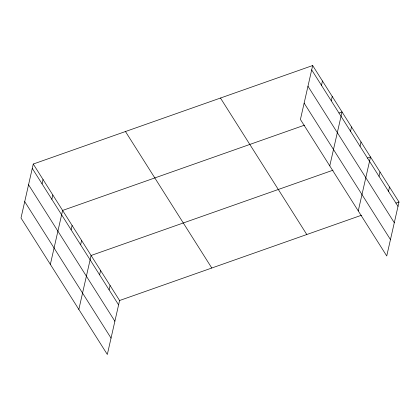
<?xml version="1.0" encoding="UTF-8"?>
<svg xmlns="http://www.w3.org/2000/svg" width="420" height="420" viewBox="0 0 420 420"><rect width="100%" height="100%" fill="white"/><g stroke="black" fill="none" stroke-linecap="round" stroke-linejoin="round"><path stroke-width="0.63" d="M33.259 164.036L21 217.985L107.326 354.469L119.585 300.52L33.259 164.036L312.674 65.531L399 202.015L386.741 255.964L300.416 119.48L312.674 65.531M42.053 183.85L43.04 179.508M51.838 199.316L52.826 194.975M50.353 264.39L62.606 210.441L304.526 125.155M71.117 229.798L72.104 225.456M80.614 244.813L81.601 240.466M78.839 309.43L91.093 255.481L333.013 170.195M99.603 274.838L100.59 270.496M109.1 289.853L110.087 285.506M321.473 85.344L322.46 80.997M331.254 100.811L332.241 96.469M329.768 165.884L342.027 111.935L338.951 113.017M350.532 131.292L351.519 126.95M360.029 146.307L361.016 141.96M358.255 210.924L370.514 156.975L367.437 158.056M379.024 176.332L380.011 171.985M388.516 191.347L389.503 187M119.585 300.52L361.505 215.234M395.929 203.096L399 202.015M311.687 69.877L398.013 206.357M307.97 86.247L394.296 222.726M304.138 103.11L390.464 239.594M220.469 98.039L306.794 234.523M125.465 131.534L211.79 268.012M32.272 168.383L118.598 304.862M28.55 184.753L114.875 321.232M24.717 201.616L111.043 338.1"/></g></svg>
